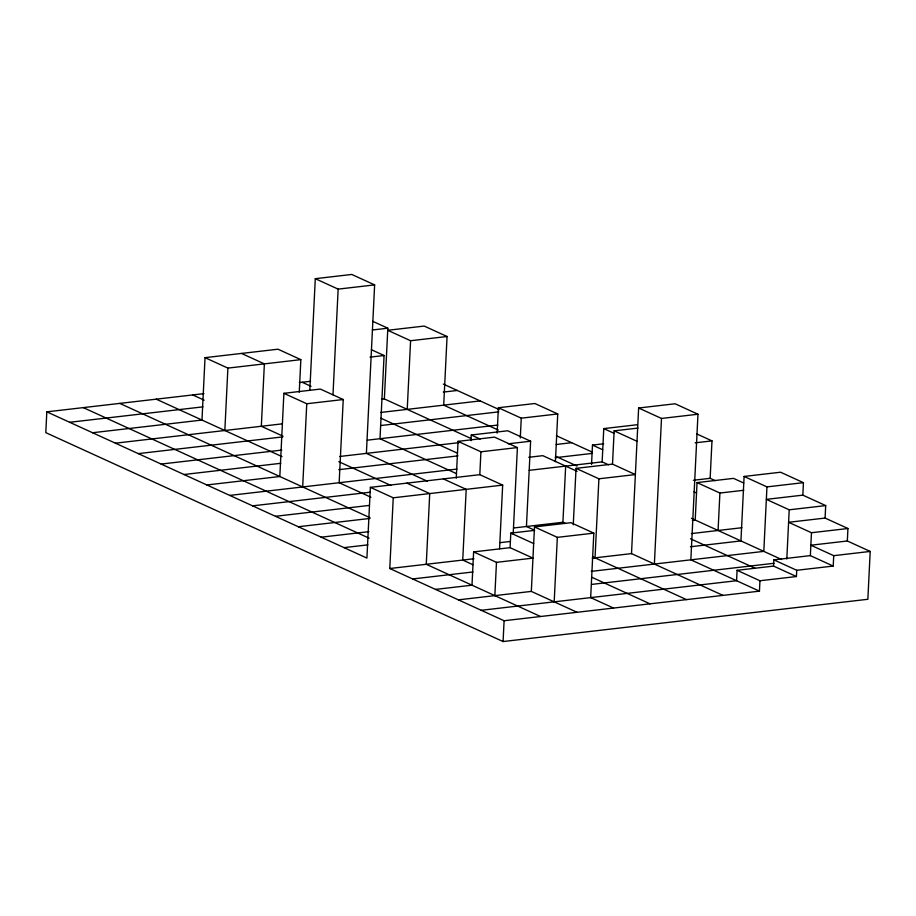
<?xml version="1.0" encoding="UTF-8"?>
<svg xmlns="http://www.w3.org/2000/svg" width="916" height="916" viewBox="0 0 916 916"><rect width="100%" height="100%" fill="white"/><g stroke="black" fill="none" stroke-linecap="round" stroke-linejoin="round"><path stroke-width="1.37" d="M203.947 393.64L46.819 411.845L45.8 432.65L503.079 641.543L867.864 599.282L870.2 551.432L847.334 540.99L810.855 545.215L833.72 555.668L870.2 551.432M299.257 392.266L300.849 359.645L277.983 349.202L205.035 357.652L201.978 420.055L92.55 432.741M224.844 430.497L227.889 368.106L205.035 357.652M370.923 497.228L339.16 482.721L343.237 399.525L320.371 389.082L283.891 393.308L279.827 476.503L206.867 484.965M302.681 486.957L306.757 403.75L283.891 393.308M309.837 390.056L315.287 278.682L351.767 274.457L374.633 284.899L366.389 453.386L427.36 481.232M332.989 394.785L338.153 289.124L315.287 278.682M499.564 548.764L502.666 485.114L479.812 474.671L370.373 487.358L366.915 558.073L46.819 411.845M371.369 349.706L384.079 355.511L380.003 438.718L456.214 473.526M470.744 438.386L384.365 398.929L387.823 328.203L372.583 321.241M481.232 610.296L736.578 580.71L737.094 570.313L759.948 580.755L759.444 591.152L504.098 620.739L389.781 568.515L393.239 497.8L370.373 487.358M407.231 409.372L410.586 340.729L387.72 330.287L424.2 326.062L447.065 336.504L443.71 405.147L498.327 430.096M456.26 478.221L458.057 441.352L494.537 437.127L517.403 447.569L513.178 534.074M470.996 440.688L471.271 434.997L507.75 430.772L530.616 441.214L526.437 526.494L534.062 529.975M473.618 551.901L496.483 562.344L532.952 558.119L510.086 547.676L473.618 551.901L471.992 585.187L435.512 589.412M479.812 474.671L480.923 451.794L458.057 441.352M497.148 433.119L498.396 407.735L534.875 403.509L557.741 413.952L555.405 461.653M494.846 595.629L496.483 562.344M503.079 641.543L504.098 620.739M510.086 547.676L510.807 533.112L534.658 530.353M520.288 437.928L521.261 418.177L498.396 407.735M577.057 612.289L531.326 591.404L534.486 526.918L570.954 522.692L593.82 533.135L590.671 597.621L613.537 608.064M554.191 601.846L557.34 537.36L534.486 526.918M565.458 523.425L562.916 522.269L565.664 466.107M573.267 524.799L576.038 468.351L612.506 464.114L635.372 474.568L598.904 478.793L576.038 468.351M591.53 464.504L592.48 445.084L603.713 443.791M595.034 557.833L598.904 478.793M608.499 464.79L602.144 461.882L603.77 428.608L637.444 424.703M612.506 464.114L614.144 430.841L637.994 428.081M722.964 595.389L631.513 553.607L638.635 408.009L675.103 403.773L697.969 414.227L690.847 559.825L759.444 591.152M654.379 564.05L661.501 418.452L638.635 408.009M743.689 483.007L733.521 478.37L697.042 482.595L695.21 520.036L692.404 520.357M715.236 480.648L710.152 478.324L711.984 440.882L696.744 433.921M718.075 530.479L719.907 493.037L697.042 482.595M847.334 540.99L847.941 528.509L825.087 518.067L825.694 505.586L802.828 495.144L803.435 482.663L780.569 472.221L744.101 476.446L740.941 540.921L690.435 546.772M744.101 476.446L766.955 486.888L763.807 551.375L591.244 571.366M773.871 559.848L796.737 570.29L796.428 576.53L773.562 566.088L773.871 559.848L810.351 555.623L833.217 566.065L833.72 555.668M786.81 558.989L789.214 509.811L766.348 499.369L802.828 495.144M810.351 555.623L811.473 532.734L788.607 522.292L825.087 518.067M338.153 289.124L374.633 284.899M372.388 329.989L387.823 328.203M410.586 340.729L447.065 336.504M227.889 368.106L300.849 359.645M370.041 357.137L384.079 355.511M299.36 382.59L310.581 381.285M69.685 422.287L202.963 406.853M306.757 403.75L343.237 399.525M381.56 399.25L384.365 398.929M443.287 392.094L457.324 390.468M115.405 443.184L282.368 423.833M380.575 412.463L480.19 400.922M138.27 453.626L282.781 436.886M380.987 425.505L498.842 411.845M521.261 418.177L557.741 413.952M161.136 464.069L281.796 450.088M367.373 440.172L497.857 425.058M661.501 418.452L697.969 414.227M184.001 474.511L280.811 463.301M339.733 456.477L458.985 442.657M508.162 443.813L530.616 441.214M480.923 451.794L517.403 447.569M338.748 469.679L458 455.859M556.207 444.489L571.641 442.691M528.772 457.29L542.799 455.664L577.091 471.328M229.733 495.407L457.015 469.072M555.222 457.691L591.702 453.466M695.141 442.84L711.984 440.882M529.185 470.332L602.144 461.882M252.598 505.85L370.442 492.19M393.239 497.8L502.666 485.114M275.464 516.292L369.457 505.403M693.32 480.27L710.152 478.324M298.318 526.734L369.881 518.445M321.184 537.188L368.885 531.658M766.955 486.888L803.435 482.663M719.907 493.037L743.758 490.278M344.05 547.631L367.9 544.86M513.819 527.96L562.916 522.269M500.205 542.627L510.017 541.493M789.214 509.811L825.694 505.586M557.34 537.36L593.82 533.135M389.781 568.515L473.961 558.76M691.42 533.57L741.926 527.719M412.647 578.958L472.977 571.973M592.228 558.153L631.513 553.607M811.473 532.734L847.941 528.509M458.378 599.854L531.326 591.404M591.656 584.408L774.043 563.283M737.094 570.313L773.562 566.088M796.737 570.29L833.217 566.065M759.948 580.755L796.428 576.53M614.144 430.841L637.009 441.283M603.77 428.608L613.926 433.245M592.48 445.084L602.648 449.733M693.996 491.835L696.538 492.991M443.344 384.09L499.243 409.624M556.401 435.73L591.965 451.977M555.485 456.202L577.08 466.072M691.408 518.296L781.588 559.493M471.271 434.997L480.156 439.062M690.492 538.768L755.276 568.367M241.503 353.427L264.369 363.881L261.323 426.272L282.918 436.142M302.165 382.258L311.051 386.323M380.919 418.234L457.13 453.054M443.333 478.896L466.198 489.35L462.74 560.065L472.896 564.703M592.492 556.665L686.485 599.614M406.853 483.121L429.719 493.575L426.261 564.29L540.577 616.514M510.807 533.112L533.673 543.554M192.726 394.945L204.165 400.166M338.805 461.675L390.88 485.457M591.576 577.149L650.017 603.839M156.247 399.17L282.002 456.615M119.767 403.395L370.007 517.712M83.299 407.62L369.102 538.184"/></g></svg>
